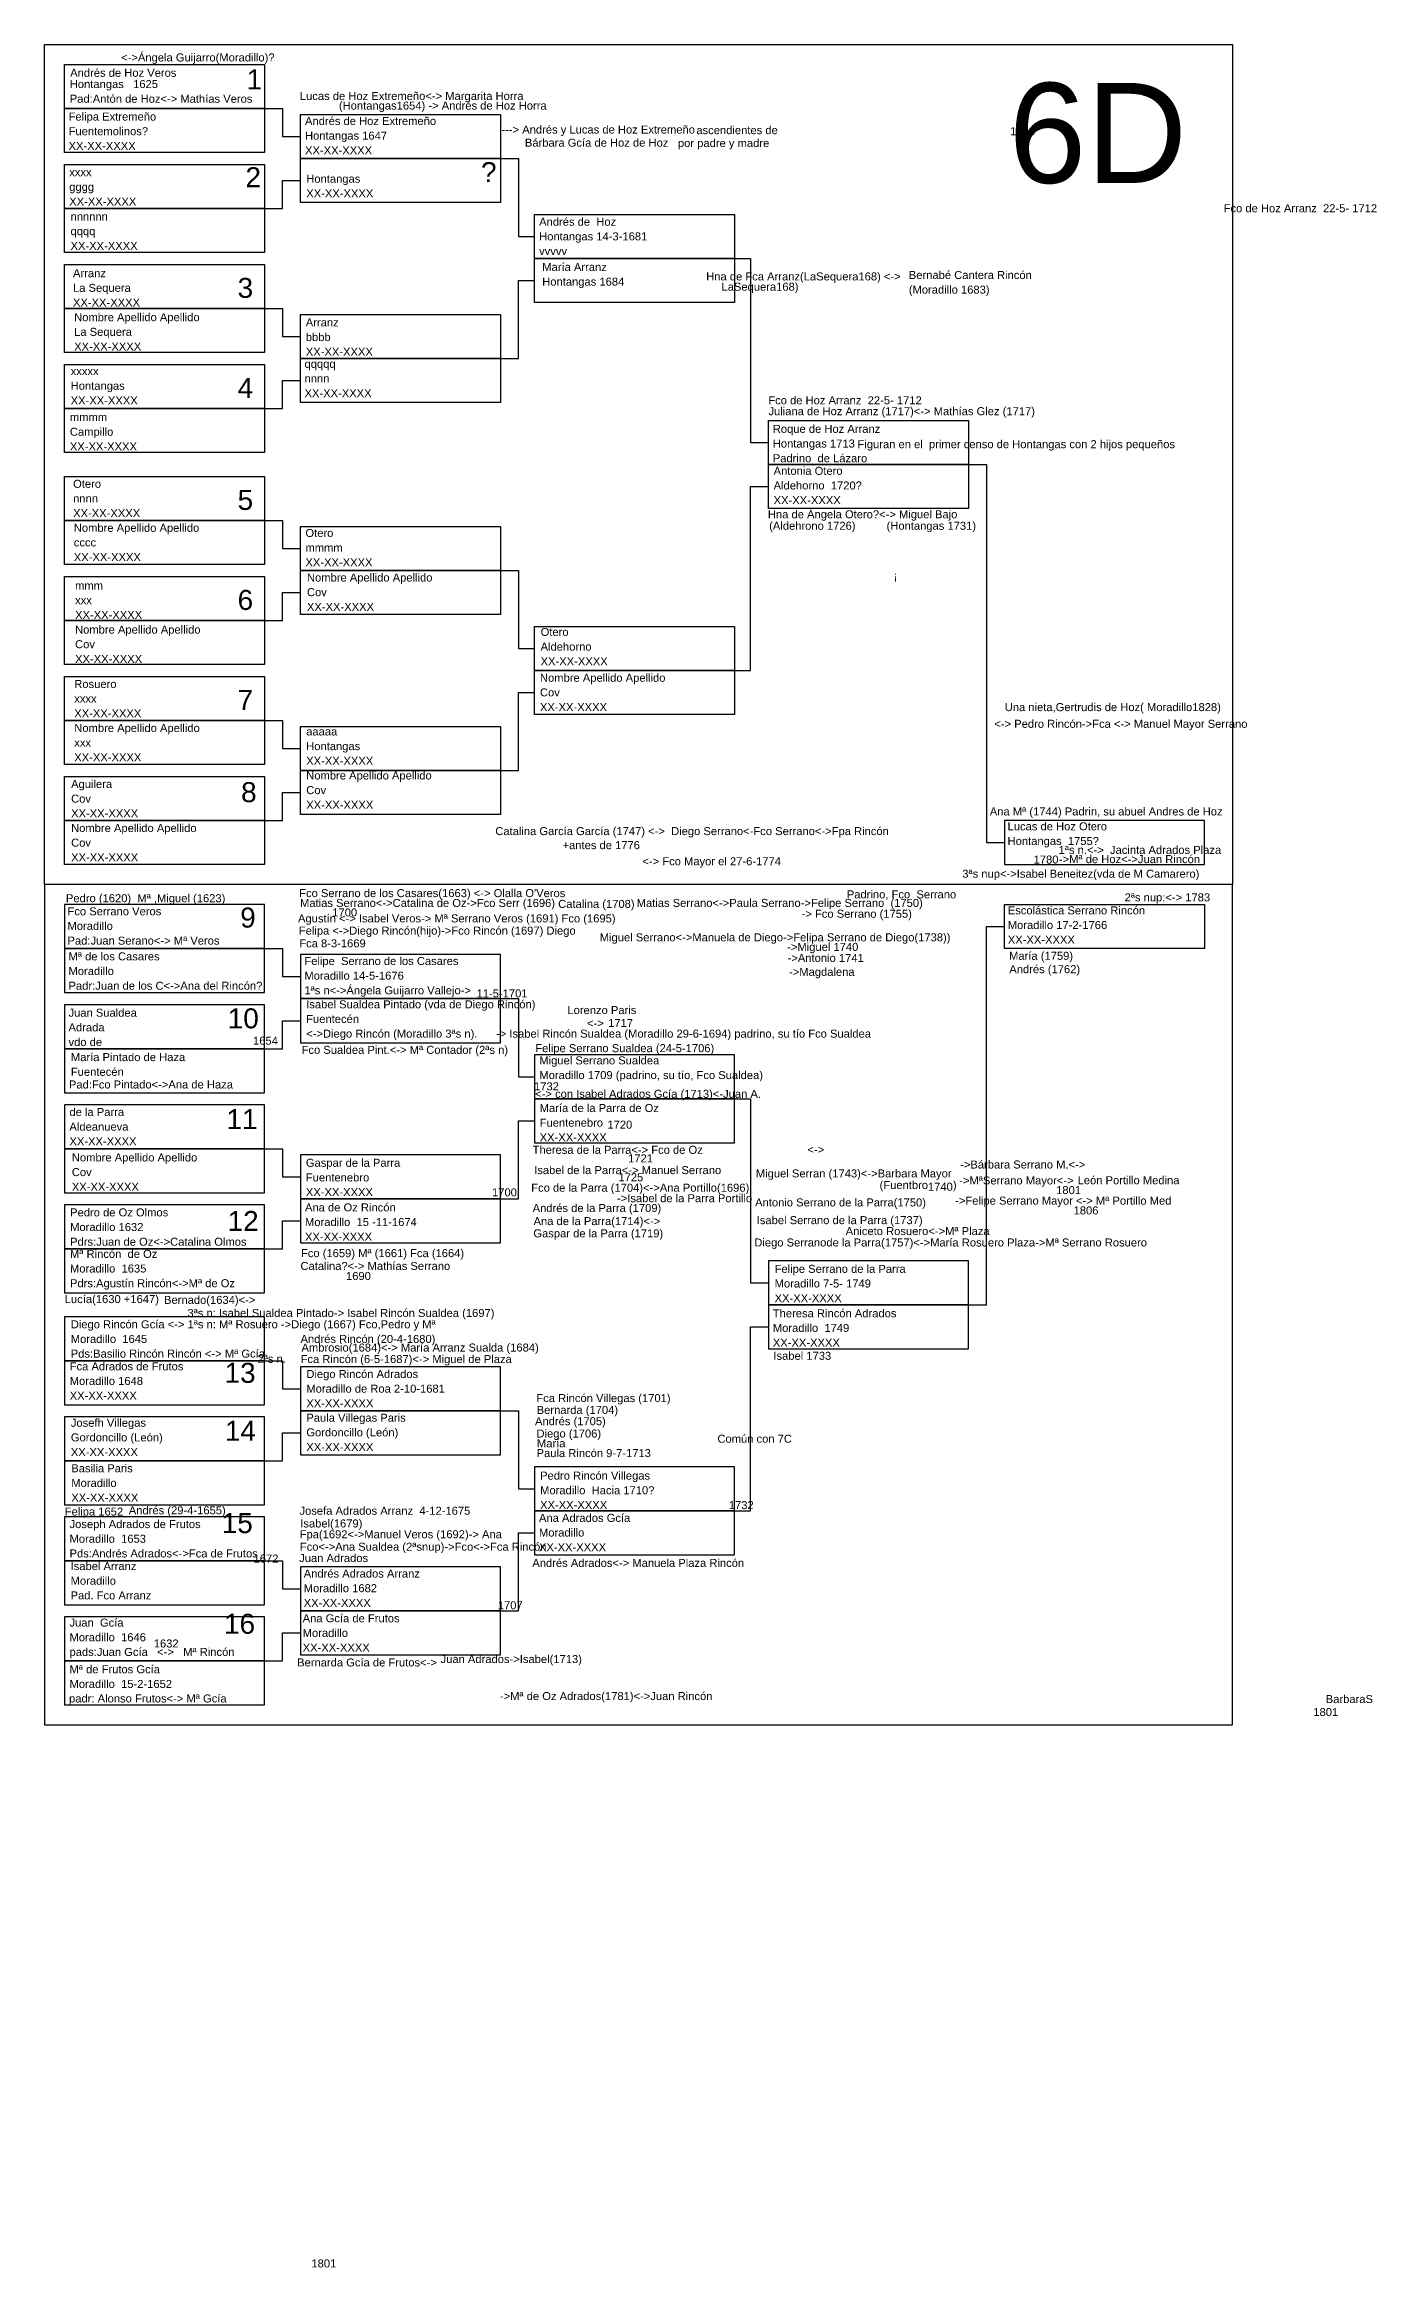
# Model space of a CAD drawing. Header units: millimetres. Extents: x -16844 to 23151, y -8543 to 4892.
# Drawn here: x -2191 to -1858, y -1635 to -1080 of the extents above; entities that cross this region are included whole.
import ezdxf
from ezdxf.enums import TextEntityAlignment as Align

# ---------------------------------------------------------------- set-up
doc = ezdxf.new("R2010")
doc.units = ezdxf.units.MM
doc.layers.add('Sanz', color=230, linetype='Continuous')
doc.styles.add('Arial', font='arial.ttf', dxfattribs={"height": 0.01})

# ---------------------------------------------------------------- blocks, each defined once
blk = doc.blocks.new('Hoja superior')
for points in [[(0, 210), (297, 210), (297, 0), (0, 0)], [(5, 205), (55, 205), (55, 194), (5, 194)], [(5, 194), (55, 194), (55, 183), (5, 183)], [(64, 192.5), (114, 192.5), (114, 181.5), (64, 181.5)], [(5, 180), (55, 180), (55, 169), (5, 169)], [(64, 181.5), (114, 181.5), (114, 170.5), (64, 170.5)], [(5, 169), (55, 169), (55, 158), (5, 158)], [(122.5, 167.5), (172.5, 167.5), (172.5, 156.5), (122.5, 156.5)], [(122.5, 156.5), (172.5, 156.5), (172.5, 145.5), (122.5, 145.5)], [(5, 155), (55, 155), (55, 144), (5, 144)], [(5, 144), (55, 144), (55, 133), (5, 133)], [(64, 142.5), (114, 142.5), (114, 131.5), (64, 131.5)], [(5, 130), (55, 130), (55, 119), (5, 119)], [(64, 131.5), (114, 131.5), (114, 120.5), (64, 120.5)], [(5, 119), (55, 119), (55, 108), (5, 108)], [(181, 116), (231, 116), (231, 105), (181, 105)], [(5, 102), (55, 102), (55, 91), (5, 91)], [(181, 105), (231, 105), (231, 94), (181, 94)], [(5, 91), (55, 91), (55, 80), (5, 80)], [(64, 89.5), (114, 89.5), (114, 78.5), (64, 78.5)], [(64, 78.5), (114, 78.5), (114, 67.5), (64, 67.5)], [(5, 77), (55, 77), (55, 66), (5, 66)], [(5, 66), (55, 66), (55, 55), (5, 55)], [(122.5, 64.5), (172.5, 64.5), (172.5, 53.5), (122.5, 53.5)], [(5, 52), (55, 52), (55, 41), (5, 41)], [(122.5, 53.5), (172.5, 53.5), (172.5, 42.5), (122.5, 42.5)], [(5, 41), (55, 41), (55, 30), (5, 30)], [(64, 39.5), (114, 39.5), (114, 28.5), (64, 28.5)], [(64, 28.5), (114, 28.5), (114, 17.5), (64, 17.5)], [(5, 27), (55, 27), (55, 16), (5, 16)], [(5, 16), (55, 16), (55, 5), (5, 5)], [(240, 5), (290, 5), (290, 16), (240, 16)]]:
    blk.add_lwpolyline(points, close=True)
for points in [[(55, 194), (59.5, 194), (59.5, 187), (64, 187)], [(114, 181.5), (118.5, 181.5), (118.5, 162), (122.5, 162)], [(55, 169), (59.5, 169), (59.5, 176), (64, 176)], [(172.5, 156.5), (176.5, 156.5), (176.5, 110.5), (181, 110.5)], [(114, 131.5), (118.5, 131.5), (118.5, 151), (122.5, 151)], [(55, 144), (59.5, 144), (59.5, 137), (64, 137)], [(55, 119), (59.5, 119), (59.5, 126), (64, 126)], [(231, 105), (235.5, 105), (235.5, 10.5), (240, 10.5)], [(172.5, 53.5), (176.5, 53.5), (176.5, 99.5), (181, 99.5)], [(55, 91), (59.5, 91), (59.5, 84), (64, 84)], [(114, 78.5), (118.5, 78.5), (118.5, 59), (122.5, 59)], [(55, 66), (59.5, 66), (59.5, 73), (64, 73)], [(114, 28.5), (118.5, 28.5), (118.5, 48), (122.5, 48)], [(55, 41), (59.5, 41), (59.5, 34), (64, 34)], [(55, 16), (59.5, 16), (59.5, 23), (64, 23)]]:
    blk.add_lwpolyline(points)
blk = doc.blocks.new('Hoja inferior')
for points in [[(0, -210), (297, -210), (297, 0), (0, 0)], [(5, -16), (55, -16), (55, -5), (5, -5)], [(240, -5), (290, -5), (290, -16), (240, -16)], [(5, -27), (55, -27), (55, -16), (5, -16)], [(64, -28.5), (114, -28.5), (114, -17.5), (64, -17.5)], [(5, -41), (55, -41), (55, -30), (5, -30)], [(64, -39.5), (114, -39.5), (114, -28.5), (64, -28.5)], [(5, -52), (55, -52), (55, -41), (5, -41)], [(122.5, -53.5), (172.5, -53.5), (172.5, -42.5), (122.5, -42.5)], [(5, -66), (55, -66), (55, -55), (5, -55)], [(122.5, -64.5), (172.5, -64.5), (172.5, -53.5), (122.5, -53.5)], [(5, -77), (55, -77), (55, -66), (5, -66)], [(64, -78.5), (114, -78.5), (114, -67.5), (64, -67.5)], [(5, -91), (55, -91), (55, -80), (5, -80)], [(64, -89.5), (114, -89.5), (114, -78.5), (64, -78.5)], [(5, -102), (55, -102), (55, -91), (5, -91)], [(181, -105), (231, -105), (231, -94), (181, -94)], [(181, -116), (231, -116), (231, -105), (181, -105)], [(5, -119), (55, -119), (55, -108), (5, -108)], [(5, -130), (55, -130), (55, -119), (5, -119)], [(64, -131.5), (114, -131.5), (114, -120.5), (64, -120.5)], [(5, -144), (55, -144), (55, -133), (5, -133)], [(64, -142.5), (114, -142.5), (114, -131.5), (64, -131.5)], [(5, -155), (55, -155), (55, -144), (5, -144)], [(122.5, -156.5), (172.5, -156.5), (172.5, -145.5), (122.5, -145.5)], [(5, -169), (55, -169), (55, -158), (5, -158)], [(122.5, -167.5), (172.5, -167.5), (172.5, -156.5), (122.5, -156.5)], [(5, -180), (55, -180), (55, -169), (5, -169)], [(64, -181.5), (114, -181.5), (114, -170.5), (64, -170.5)], [(5, -194), (55, -194), (55, -183), (5, -183)], [(64, -192.5), (114, -192.5), (114, -181.5), (64, -181.5)], [(5, -205), (55, -205), (55, -194), (5, -194)]]:
    blk.add_lwpolyline(points, close=True)
for points in [[(231, -105), (235.5, -105), (235.5, -10.5), (240, -10.5)], [(55, -16), (59.5, -16), (59.5, -23), (64, -23)], [(114, -28.5), (118.5, -28.5), (118.5, -48), (122.5, -48)], [(55, -41), (59.5, -41), (59.5, -34), (64, -34)], [(172.5, -53.5), (176.5, -53.5), (176.5, -99.5), (181, -99.5)], [(114, -78.5), (118.5, -78.5), (118.5, -59), (122.5, -59)], [(55, -66), (59.5, -66), (59.5, -73), (64, -73)], [(55, -91), (59.5, -91), (59.5, -84), (64, -84)], [(172.5, -156.5), (176.5, -156.5), (176.5, -110.5), (181, -110.5)], [(55, -119), (59.5, -119), (59.5, -126), (64, -126)], [(114, -131.5), (118.5, -131.5), (118.5, -151), (122.5, -151)], [(55, -144), (59.5, -144), (59.5, -137), (64, -137)], [(114, -181.5), (118.5, -181.5), (118.5, -162), (122.5, -162)], [(55, -169), (59.5, -169), (59.5, -176), (64, -176)], [(55, -194), (59.5, -194), (59.5, -187), (64, -187)]]:
    blk.add_lwpolyline(points)
blk = doc.blocks.new('Casilla')
at = {"style": 'Arial'}
for tag, p in [('NOMBRE', (0.88, 8.08)), ('LUGAR_NACIMIENTO', (0.88, 4.42)), ('FECHA', (0.88, 0.75))]:
    blk.add_attdef(tag, p, '', height=2, dxfattribs=at)
blk = doc.blocks.new('Hermanos')
at = {"style": 'Arial'}
blk.add_attdef('NOMBRE', (0, 0), '', height=2, dxfattribs=at)

msp = doc.modelspace()

# ---------------------------------------------------------------- block references
ref = msp.add_blockref('Casilla', (-2173.09, -1092))
ref.add_attrib('NOMBRE', '<->Ángela Guijarro(Moradillo)?', (-2172.21, -1083.92), dxfattribs={"height": 2, "style": 'Arial'})
ref = msp.add_blockref('Casilla', (-2185.83, -1095.83))
ref.add_attrib('NOMBRE', 'Andrés de Hoz Veros', (-2184.95, -1087.75), dxfattribs={"height": 2, "style": 'Arial'})
ref = msp.add_blockref('Casilla', (-2185.94, -1094.99))
ref.add_attrib('LUGAR_NACIMIENTO', 'Hontangas   1625', (-2185.06, -1090.57), dxfattribs={"height": 2, "style": 'Arial'})
ref.add_attrib('FECHA', 'Pad:Antón de Hoz<-> Mathías Veros', (-2185.06, -1094.24), dxfattribs={"height": 2, "style": 'Arial'})
ref = msp.add_blockref('Casilla', (-2128.42, -1101.64))
ref.add_attrib('NOMBRE', 'Lucas de Hoz Extremeño<-> Margarita Horra   ', (-2127.54, -1093.55), dxfattribs={"height": 2, "style": 'Arial'})
ref = msp.add_blockref('Casilla', (-2118.67, -1100.37))
ref.add_attrib('LUGAR_NACIMIENTO', '(Hontangas1654) -> Andrés de Hoz Horra', (-2117.79, -1095.95), dxfattribs={"height": 2, "style": 'Arial'})
for name, p, values in [('Casilla', (-2186.23, -1106.78), {'NOMBRE': 'Felipa Extremeño', 'LUGAR_NACIMIENTO': 'Fuentemolinos?', 'FECHA': 'XX-XX-XXXX'}), ('Casilla', (-2127.13, -1107.88), {'NOMBRE': 'Andrés de Hoz Extremeño', 'LUGAR_NACIMIENTO': 'Hontangas 1647', 'FECHA': 'XX-XX-XXXX'}), ('Hermanos', (-1950.01, -1102.35), {'NOMBRE': '1703'}), ('Hermanos', (-1896.63, -1121.61), {'NOMBRE': 'Fco de Hoz Arranz  22-5- 1712'}), ('Casilla', (-2068.61, -1133.06), {'NOMBRE': 'Andrés de  Hoz ', 'LUGAR_NACIMIENTO': 'Hontangas 14-3-1681', 'FECHA': 'vvvvv'}), ('Casilla', (-2185.13, -1145.92), {'NOMBRE': 'Arranz', 'LUGAR_NACIMIENTO': 'La Sequera', 'FECHA': 'XX-XX-XXXX'}), ('Casilla', (-2184.84, -1156.92), {'NOMBRE': 'Nombre Apellido Apellido', 'LUGAR_NACIMIENTO': 'La Sequera', 'FECHA': 'XX-XX-XXXX'}), ('Casilla', (-2185.71, -1170.4), {'NOMBRE': 'xxxxx', 'LUGAR_NACIMIENTO': 'Hontangas', 'FECHA': 'XX-XX-XXXX'}), ('Casilla', (-2127.25, -1168.58), {'NOMBRE': 'qqqqq', 'LUGAR_NACIMIENTO': 'nnnn', 'FECHA': 'XX-XX-XXXX'}), ('Casilla', (-2185.91, -1181.89), {'NOMBRE': 'mmmm', 'LUGAR_NACIMIENTO': 'Campillo', 'FECHA': 'XX-XX-XXXX'}), ('Hermanos', (-2010.41, -1172.34), {'NOMBRE': 'Juliana de Hoz Arranz (1717)<-> Mathías Glez (1717)'}), ('Hermanos', (-2010.45, -1169.61), {'NOMBRE': 'Fco de Hoz Arranz  22-5- 1712'}), ('Casilla', (-2185.1, -1198.56), {'NOMBRE': 'Otero', 'LUGAR_NACIMIENTO': 'nnnn', 'FECHA': 'XX-XX-XXXX'}), ('Casilla', (-2010, -1195.32), {'NOMBRE': 'Antonia Otero', 'LUGAR_NACIMIENTO': 'Aldehorno  1720?', 'FECHA': 'XX-XX-XXXX'}), ('Casilla', (-2184.93, -1209.56), {'NOMBRE': 'Nombre Apellido Apellido', 'LUGAR_NACIMIENTO': 'cccc', 'FECHA': 'XX-XX-XXXX'}), ('Hermanos', (-2010.24, -1200.97), {'NOMBRE': '(Aldehrono 1726)          (Hontangas 1731)'}), ('Casilla', (-2184.61, -1224), {'NOMBRE': 'mmm', 'LUGAR_NACIMIENTO': 'xxx', 'FECHA': 'XX-XX-XXXX'}), ('Casilla', (-2126.65, -1221.99), {'NOMBRE': 'Nombre Apellido Apellido', 'LUGAR_NACIMIENTO': 'Cov', 'FECHA': 'XX-XX-XXXX'}), ('Hermanos', (-1979.15, -1213.48), {'NOMBRE': '¡'}), ('Casilla', (-2184.61, -1235), {'NOMBRE': 'Nombre Apellido Apellido', 'LUGAR_NACIMIENTO': 'Cov', 'FECHA': 'XX-XX-XXXX'}), ('Casilla', (-2184.81, -1248.6), {'NOMBRE': 'Rosuero', 'LUGAR_NACIMIENTO': 'xxxx', 'FECHA': 'XX-XX-XXXX'}), ('Casilla', (-2068.41, -1247.04), {'NOMBRE': 'Nombre Apellido Apellido', 'LUGAR_NACIMIENTO': 'Cov', 'FECHA': 'XX-XX-XXXX'}), ('Hermanos', (-1951.36, -1246.3), {'NOMBRE': 'Una nieta,Gertrudis de Hoz( Moradillo1828)'}), ('Casilla', (-2184.81, -1259.6), {'NOMBRE': 'Nombre Apellido Apellido', 'LUGAR_NACIMIENTO': 'xxx', 'FECHA': 'XX-XX-XXXX'}), ('Hermanos', (-1953.95, -1250.47), {'NOMBRE': '<-> Pedro Rincón->Fca <-> Manuel Mayor Serrano'}), ('Casilla', (-2126.83, -1271.47), {'NOMBRE': 'Nombre Apellido Apellido', 'LUGAR_NACIMIENTO': 'Cov', 'FECHA': 'XX-XX-XXXX'}), ('Casilla', (-2185.6, -1273.6), {'NOMBRE': 'Aguilera', 'LUGAR_NACIMIENTO': 'Cov', 'FECHA': 'XX-XX-XXXX'}), ('Hermanos', (-1955.08, -1272.38), {'NOMBRE': 'Ana Mª (1744) Padrin, su abuel Andres de Hoz'}), ('Casilla', (-2185.6, -1284.6), {'NOMBRE': 'Nombre Apellido Apellido', 'LUGAR_NACIMIENTO': 'Cov', 'FECHA': 'XX-XX-XXXX'}), ('Hermanos', (-2106.12, -1280.8), {'NOMBRE': '                                                         +antes de 1776'}), ('Hermanos', (-2041.92, -1284.83), {'NOMBRE': '<-> Fco Mayor el 27-6-1774    '}), ('Hermanos', (-1944.13, -1284.4), {'NOMBRE': '1780'}), ('Hermanos', (-1937.81, -1284.3), {'NOMBRE': '->Mª de Hoz<->Juan Rincón'}), ('Hermanos', (-1937.88, -1281.99), {'NOMBRE': '1ªs n.<->  Jacinta Adrados Plaza'}), ('Hermanos', (-2186.02, -1294.06), {'NOMBRE': 'Pedro (1620)  Mª ,Miguel (1623)'}), ('Hermanos', (-2127.71, -1292.79), {'NOMBRE': "Fco Serrano de los Casares(1663) <-> Olalla O'Veros "}), ('Hermanos', (-1922.17, -1293.85), {'NOMBRE': ' 2ªs nup:<-> 1783'}), ('Casilla', (-2186.5, -1305.41), {'NOMBRE': 'Fco Serrano Veros', 'LUGAR_NACIMIENTO': 'Moradillo', 'FECHA': 'Pad:Juan Serano<-> Mª Veros'}), ('Hermanos', (-2133.41, -1297.61), {'NOMBRE': '                  1700'}), ('Casilla', (-1951.47, -1305.18), {'NOMBRE': 'Escolástica Serrano Rincón', 'LUGAR_NACIMIENTO': 'Moradillo 17-2-1766', 'FECHA': 'XX-XX-XXXX'}), ('Hermanos', (-2127.69, -1305.34), {'NOMBRE': 'Fca 8-3-1669'}), ('Casilla', (-2186.25, -1316.68), {'NOMBRE': 'Mª de los Casares', 'LUGAR_NACIMIENTO': 'Moradillo', 'FECHA': 'Padr:Juan de los C<->Ana del Rincón?'}), ('Casilla', (-2127.29, -1317.84), {'NOMBRE': 'Felipe  Serrano de los Casares', 'LUGAR_NACIMIENTO': 'Moradillo 14-5-1676', 'FECHA': '1ªs n<->Ángela Guijarro Vallejo->'}), ('Hermanos', (-1950.21, -1311.8), {'NOMBRE': 'Andrés (1762)'}), ('Hermanos', (-1950.26, -1308.46), {'NOMBRE': 'María (1759)'}), ('Hermanos', (-2083.37, -1317.85), {'NOMBRE': '11-5-1701'}), ('Casilla', (-2186.25, -1330.76), {'NOMBRE': 'Juan Sualdea ', 'LUGAR_NACIMIENTO': 'Adrada', 'FECHA': 'vdo de '}), ('Casilla', (-2126.84, -1328.66), {'NOMBRE': 'Isabel Sualdea Pintado (vda de Diego Rincón)', 'LUGAR_NACIMIENTO': 'Fuentecén                                                     ', 'FECHA': '<->Diego Rincón (Moradillo 3ªs n).      -> Isabel Rincón Sualdea (Moradillo 29-6-1694) padrino, su tío Fco Sualdea'}), ('Hermanos', (-2139.25, -1329.67), {'NOMBRE': '1654'}), ('Hermanos', (-2055.78, -1325.3), {'NOMBRE': '<->'}), ('Hermanos', (-2050.47, -1325.25), {'NOMBRE': '1717'}), ('Hermanos', (-2127.11, -1331.96), {'NOMBRE': 'Fco Sualdea Pint.<-> Mª Contador (2ªs n)'}), ('Hermanos', (-2068.69, -1331.54), {'NOMBRE': 'Felipe Serrano Sualdea (24-5-1706)'}), ('Hermanos', (-2185.26, -1340.62), {'NOMBRE': 'Pad:Fco Pintado<->Ana de Haza '}), ('Hermanos', (-2069.01, -1341.09), {'NOMBRE': '1732'}), ('Hermanos', (-2068.73, -1342.96), {'NOMBRE': '<-> con Isabel Adrados Gcía (1713)<-Juan A.'}), ('Casilla', (-2068.48, -1354.58), {'NOMBRE': 'María de la Parra de Oz', 'LUGAR_NACIMIENTO': 'Fuentenebro', 'FECHA': 'XX-XX-XXXX'}), ('Casilla', (-2186.02, -1355.58), {'NOMBRE': 'de la Parra', 'LUGAR_NACIMIENTO': 'Aldeanueva', 'FECHA': 'XX-XX-XXXX'}), ('Hermanos', (-2050.67, -1350.66), {'NOMBRE': '1720'}), ('Hermanos', (-2069.37, -1356.95), {'NOMBRE': 'Theresa de la Parra<-> Fco de Oz'}), ('Hermanos', (-2000.65, -1356.89), {'NOMBRE': '<->'}), ('Casilla', (-2185.42, -1366.94), {'NOMBRE': 'Nombre Apellido Apellido', 'LUGAR_NACIMIENTO': 'Cov', 'FECHA': 'XX-XX-XXXX'}), ('Casilla', (-2126.92, -1368.27), {'NOMBRE': 'Gaspar de la Parra', 'LUGAR_NACIMIENTO': 'Fuentenebro', 'FECHA': 'XX-XX-XXXX'}), ('Hermanos', (-2068.97, -1362.02), {'NOMBRE': 'Isabel de la Parra<-> Manuel Serrano'}), ('Hermanos', (-2059.47, -1359.09), {'NOMBRE': '                  1721'}), ('Hermanos', (-2091.15, -1367.58), {'NOMBRE': '               1700'}), ('Hermanos', (-2069.71, -1366.42), {'NOMBRE': 'Fco de la Parra (1704)<->Ana Portillo(1696)'}), ('Hermanos', (-2061.88, -1363.8), {'NOMBRE': '                  1725'}), ('Hermanos', (-1984.52, -1366.17), {'NOMBRE': '                  1740'}), ('Hermanos', (-1962.73, -1364.6), {'NOMBRE': '->MªSerrano Mayor<->'}), ('Hermanos', (-1938.5, -1367.02), {'NOMBRE': '1801'}), ('Hermanos', (-1933.14, -1364.55), {'NOMBRE': 'León Portillo Medina'}), ('Casilla', (-2185.85, -1380.67), {'NOMBRE': 'Pedro de Oz Olmos', 'LUGAR_NACIMIENTO': 'Moradillo 1632', 'FECHA': 'Pdrs:Juan de Oz<->Catalina Olmos'}), ('Casilla', (-2127.14, -1379.42), {'NOMBRE': 'Ana de Oz Rincón', 'LUGAR_NACIMIENTO': 'Moradillo  15 -11-1674', 'FECHA': 'XX-XX-XXXX'}), ('Hermanos', (-2069.36, -1371.5), {'NOMBRE': 'Andrés de la Parra (1709)'}), ('Hermanos', (-2048.27, -1369.04), {'NOMBRE': '->Isabel de la Parra Portillo'}), ('Hermanos', (-2013.75, -1370.1), {'NOMBRE': 'Antonio Serrano de la Parra(1750)'}), ('Hermanos', (-2013.34, -1374.53), {'NOMBRE': 'Isabel Serrano de la Parra (1737)'}), ('Hermanos', (-1963.74, -1369.65), {'NOMBRE': '->Felipe Serrano Mayor <-> Mª Portillo Med'}), ('Hermanos', (-1934.92, -1372.1), {'NOMBRE': ' 1806'}), ('Hermanos', (-2069.13, -1374.77), {'NOMBRE': 'Ana de la Parra(1714)<->'}), ('Hermanos', (-2069.18, -1377.83), {'NOMBRE': 'Gaspar de la Parra (1719)'}), ('Hermanos', (-2013.95, -1380.11), {'NOMBRE': 'Diego Serranode la Parra(1757)<->María Rosuero Plaza->Mª Serrano Rosuero'}), ('Casilla', (-2185.88, -1391.04), {'NOMBRE': 'Mª Rincón  de Oz', 'LUGAR_NACIMIENTO': 'Moradillo  1635', 'FECHA': 'Pdrs:Agustín Rincón<->Mª de Oz'}), ('Hermanos', (-2127.65, -1388.48), {'NOMBRE': '               1690'}), ('Casilla', (-2009.75, -1394.78), {'NOMBRE': 'Felipe Serrano de la Parra', 'LUGAR_NACIMIENTO': 'Moradillo 7-5- 1749', 'FECHA': 'XX-XX-XXXX'}), ('Casilla', (-2185.69, -1408.64), {'NOMBRE': 'Diego Rincón Gcía <-> 1ªs n: Mª Rosuero ->Diego (1667) Fco,Pedro y Mª', 'LUGAR_NACIMIENTO': 'Moradillo  1645', 'FECHA': 'Pds:Basilio Rincón Rincón <-> Mª Gcía'}), ('Hermanos', (-2155.65, -1397.73), {'NOMBRE': '3ªs n: Isabel Sualdea Pintado-> Isabel Rincón Sualdea (1697)'}), ('Casilla', (-2010.2, -1405.89), {'NOMBRE': 'Theresa Rincón Adrados', 'LUGAR_NACIMIENTO': 'Moradillo  1749', 'FECHA': 'XX-XX-XXXX'}), ('Hermanos', (-2127.37, -1404.22), {'NOMBRE': 'Andrés Rincón (20-4-1680)'}), ('Hermanos', (-2127.14, -1406.37), {'NOMBRE': 'Ambrosio(1684)<-> María Arranz Sualda (1684)'}), ('Casilla', (-2185.95, -1419.14), {'NOMBRE': 'Fca Adrados de Frutos', 'LUGAR_NACIMIENTO': 'Moradillo 1648', 'FECHA': 'XX-XX-XXXX'}), ('Hermanos', (-2138.12, -1409.19), {'NOMBRE': '2ªs n.'}), ('Casilla', (-2126.8, -1421.06), {'NOMBRE': 'Diego Rincón Adrados', 'LUGAR_NACIMIENTO': 'Moradillo de Roa 2-10-1681', 'FECHA': 'XX-XX-XXXX'}), ('Hermanos', (-2009.17, -1408.43), {'NOMBRE': 'Isabel 1733'}), ('Hermanos', (-2068.42, -1419), {'NOMBRE': 'Fca Rincón Villegas (1701)'}), ('Casilla', (-2126.8, -1431.99), {'NOMBRE': 'Paula Villegas Paris', 'LUGAR_NACIMIENTO': 'Gordoncillo (León)', 'FECHA': 'XX-XX-XXXX'}), ('Hermanos', (-2069.12, -1421.97), {'NOMBRE': ' Bernarda (1704)'}), ('Casilla', (-2185.67, -1433.25), {'NOMBRE': 'Josefh Villegas', 'LUGAR_NACIMIENTO': 'Gordoncillo (León)', 'FECHA': 'XX-XX-XXXX'}), ('Hermanos', (-2068.77, -1424.78), {'NOMBRE': 'Andrés (1705)'}), ('Hermanos', (-2069.17, -1427.86), {'NOMBRE': ' Diego (1706)'}), ('Hermanos', (-2068.37, -1432.75), {'NOMBRE': 'Paula Rincón 9-7-1713'}), ('Hermanos', (-2068.29, -1430.3), {'NOMBRE': 'María '}), ('Casilla', (-2185.56, -1444.63), {'NOMBRE': 'Basilia Paris', 'LUGAR_NACIMIENTO': 'Moradillo', 'FECHA': 'XX-XX-XXXX'}), ('Casilla', (-2068.37, -1446.46), {'NOMBRE': 'Pedro Rincón Villegas', 'LUGAR_NACIMIENTO': 'Moradillo  Hacia 1710?', 'FECHA': 'XX-XX-XXXX'}), ('Hermanos', (-2020.33, -1445.75), {'NOMBRE': '1732'}), ('Hermanos', (-2186.31, -1447.37), {'NOMBRE': 'Felipa 1652'}), ('Casilla', (-2185.99, -1458.58), {'NOMBRE': 'Joseph Adrados de Frutos', 'LUGAR_NACIMIENTO': 'Moradillo  1653', 'FECHA': 'Pds:Andrés Adrados<->Fca de Frutos'}), ('Hermanos', (-2170.3, -1447.05), {'NOMBRE': 'Andrés (29-4-1655)'}), ('Hermanos', (-2127.64, -1447.16), {'NOMBRE': 'Josefa Adrados Arranz  4-12-1675'}), ('Hermanos', (-2127.45, -1450.34), {'NOMBRE': 'Isabel(1679)'}), ('Casilla', (-2068.65, -1457.03), {'NOMBRE': 'Ana Adrados Gcía', 'LUGAR_NACIMIENTO': 'Moradillo', 'FECHA': 'XX-XX-XXXX'}), ('Casilla', (-2185.73, -1469.07), {'NOMBRE': 'Isabel Arranz', 'LUGAR_NACIMIENTO': 'Moradillo', 'FECHA': 'Pad. Fco Arranz'}), ('Hermanos', (-2139.12, -1459.11), {'NOMBRE': '1672'}), ('Hermanos', (-2127.72, -1458.98), {'NOMBRE': 'Juan Adrados'}), ('Casilla', (-2127.46, -1470.94), {'NOMBRE': 'Andrés Adrados Arranz', 'LUGAR_NACIMIENTO': 'Moradillo 1682', 'FECHA': 'XX-XX-XXXX'}), ('Casilla', (-2127.72, -1482.12), {'NOMBRE': 'Ana Gcía de Frutos', 'LUGAR_NACIMIENTO': 'Moradillo', 'FECHA': 'XX-XX-XXXX'}), ('Hermanos', (-2078.07, -1470.79), {'NOMBRE': '1707'}), ('Casilla', (-2186, -1483.2), {'NOMBRE': 'Juan  Gcía', 'LUGAR_NACIMIENTO': 'Moradillo  1646', 'FECHA': 'pads:Juan Gcía   <->   Mª Rincón'}), ('Hermanos', (-2164.07, -1480.34), {'NOMBRE': '1632'}), ('Hermanos', (-2128.23, -1485.08), {'NOMBRE': 'Bernarda Gcía de Frutos<->'}), ('Hermanos', (-2092.37, -1484.23), {'NOMBRE': 'Juan Adrados->Isabel(1713)'}), ('Hermanos', (-2185.23, -1494.08), {'NOMBRE': 'padr: Alonso Frutos<-> Mª Gcía'}), ('Hermanos', (-2077.54, -1493.48), {'NOMBRE': '->Mª de Oz Adrados(1781)<->Juan Rincón'}), ('Hermanos', (-1871.11, -1494.23), {'NOMBRE': 'BarbaraS'}), ('Hermanos', (-1874.21, -1497.47), {'NOMBRE': '1801'}), ('Hermanos', (-2124.66, -1635.29), {'NOMBRE': '1801'})]:
    msp.add_blockref(name, p).add_auto_attribs(values)
ref = msp.add_blockref('Casilla', (-2079.59, -1110.02))
ref.add_attrib('NOMBRE', '  ---> Andrés y Lucas de Hoz Extremeño ', (-2078.71, -1101.94), dxfattribs={"color": 6, "height": 2, "style": 'Arial'})
ref = msp.add_blockref('Casilla', (-2029.31, -1110.17))
ref.add_attrib('NOMBRE', 'ascendientes de ', (-2028.43, -1102.09), dxfattribs={"height": 2, "style": 'Arial'})
ref = msp.add_blockref('Casilla', (-2079.16, -1113.3))
ref.add_attrib('NOMBRE', '         Bárbara Gcía de Hoz de Hoz ', (-2078.28, -1105.22), dxfattribs={"color": 6, "height": 2, "style": 'Arial'})
ref = msp.add_blockref('Casilla', (-2033.92, -1113.4))
ref.add_attrib('NOMBRE', 'por padre y madre', (-2033.04, -1105.32), dxfattribs={"height": 2, "style": 'Arial'})
ref = msp.add_blockref('Casilla', (-2186.07, -1120.69))
ref.add_attrib('NOMBRE', 'xxxx', (-2185.19, -1112.61), dxfattribs={"color": 2, "height": 2, "style": 'Arial'})
ref.add_attrib('LUGAR_NACIMIENTO', 'gggg', (-2185.19, -1116.27), dxfattribs={"height": 2, "style": 'Arial'})
ref.add_attrib('FECHA', 'XX-XX-XXXX', (-2185.19, -1119.94), dxfattribs={"height": 2, "style": 'Arial'})
ref = msp.add_blockref('Casilla', (-2126.82, -1118.64))
ref.add_attrib('LUGAR_NACIMIENTO', 'Hontangas', (-2125.94, -1114.23), dxfattribs={"height": 2, "style": 'Arial'})
ref.add_attrib('FECHA', 'XX-XX-XXXX', (-2125.94, -1117.89), dxfattribs={"height": 2, "style": 'Arial'})
ref = msp.add_blockref('Casilla', (-2185.74, -1131.76))
ref.add_attrib('NOMBRE', 'nnnnnn', (-2184.86, -1123.68), dxfattribs={"color": 2, "height": 2, "style": 'Arial'})
ref.add_attrib('LUGAR_NACIMIENTO', 'qqqq', (-2184.86, -1127.34), dxfattribs={"height": 2, "style": 'Arial'})
ref.add_attrib('FECHA', 'XX-XX-XXXX', (-2184.86, -1131.01), dxfattribs={"height": 2, "style": 'Arial'})
ref = msp.add_blockref('Casilla', (-2067.84, -1140.7))
ref.add_attrib('LUGAR_NACIMIENTO', 'María Arranz', (-2066.96, -1136.29), dxfattribs={"color": 7, "height": 2, "style": 'Arial'})
ref.add_attrib('FECHA', 'Hontangas 1684', (-2066.96, -1139.95), dxfattribs={"height": 2, "style": 'Arial'})
ref = msp.add_blockref('Hermanos', (-2025.97, -1138.65))
ref.add_attrib('NOMBRE', 'Hna de Fca Arranz(LaSequera168) <->', (-2025.97, -1138.65), dxfattribs={"color": 1, "height": 2, "style": 'Arial'})
ref = msp.add_blockref('Casilla', (-1976.21, -1146.37))
ref.add_attrib('NOMBRE', 'Bernabé Cantera Rincón', (-1975.33, -1138.29), dxfattribs={"color": 0, "height": 2, "style": 'Arial'})
ref.add_attrib('LUGAR_NACIMIENTO', '(Moradillo 1683)', (-1975.33, -1141.95), dxfattribs={"height": 2, "style": 'Arial'})
ref = msp.add_blockref('Hermanos', (-2029.92, -1141.22))
ref.add_attrib('NOMBRE', '          LaSequera168)', (-2029.92, -1141.22), dxfattribs={"color": 1, "height": 2, "style": 'Arial'})
ref = msp.add_blockref('Casilla', (-2126.94, -1158.22))
ref.add_attrib('NOMBRE', 'Arranz', (-2126.06, -1150.14), dxfattribs={"height": 2, "style": 'Arial'})
ref.add_attrib('LUGAR_NACIMIENTO', 'bbbb', (-2126.06, -1153.81), dxfattribs={"color": 253, "height": 2, "style": 'Arial'})
ref.add_attrib('FECHA', 'XX-XX-XXXX', (-2126.06, -1157.47), dxfattribs={"height": 2, "style": 'Arial'})
ref = msp.add_blockref('Casilla', (-2010.21, -1184.84))
ref.add_attrib('NOMBRE', 'Roque de Hoz Arranz', (-2009.33, -1176.75), dxfattribs={"height": 2, "style": 'Arial'})
ref.add_attrib('LUGAR_NACIMIENTO', 'Hontangas 1713', (-2009.33, -1180.42), dxfattribs={"color": 7, "height": 2, "style": 'Arial'})
ref.add_attrib('FECHA', 'Padrino  de Lázaro', (-2009.33, -1184.09), dxfattribs={"height": 2, "style": 'Arial'})
ref = msp.add_blockref('Hermanos', (-1988.15, -1180.58))
ref.add_attrib('NOMBRE', 'Figuran en el  primer censo de Hontangas con 2 hijos pequeños', (-1988.15, -1180.58), dxfattribs={"color": 2, "height": 2, "style": 'Arial'})
ref = msp.add_blockref('Hermanos', (-2010.55, -1198.1))
ref.add_attrib('NOMBRE', 'Hna de Ángela Otero?<-> Miguel Bajo', (-2010.55, -1198.1), dxfattribs={"color": 1, "height": 2, "style": 'Arial'})
ref = msp.add_blockref('Casilla', (-2127.03, -1210.86))
ref.add_attrib('NOMBRE', 'Otero', (-2126.15, -1202.77), dxfattribs={"height": 2, "style": 'Arial'})
ref.add_attrib('LUGAR_NACIMIENTO', 'mmmm', (-2126.15, -1206.44), dxfattribs={"color": 253, "height": 2, "style": 'Arial'})
ref.add_attrib('FECHA', 'XX-XX-XXXX', (-2126.15, -1210.11), dxfattribs={"height": 2, "style": 'Arial'})
ref = msp.add_blockref('Casilla', (-2068.24, -1235.6))
ref.add_attrib('NOMBRE', 'Otero', (-2067.36, -1227.51), dxfattribs={"height": 2, "style": 'Arial'})
ref.add_attrib('LUGAR_NACIMIENTO', 'Aldehorno', (-2067.36, -1231.18), dxfattribs={"color": 253, "height": 2, "style": 'Arial'})
ref.add_attrib('FECHA', 'XX-XX-XXXX', (-2067.36, -1234.85), dxfattribs={"height": 2, "style": 'Arial'})
ref = msp.add_blockref('Casilla', (-2126.83, -1260.47))
ref.add_attrib('NOMBRE', 'aaaaa', (-2125.96, -1252.38), dxfattribs={"height": 2, "style": 'Arial'})
ref.add_attrib('LUGAR_NACIMIENTO', 'Hontangas', (-2125.96, -1256.05), dxfattribs={"color": 253, "height": 2, "style": 'Arial'})
ref.add_attrib('FECHA', 'XX-XX-XXXX', (-2125.96, -1259.72), dxfattribs={"height": 2, "style": 'Arial'})
ref = msp.add_blockref('Hermanos', (-2078.69, -1277.29))
ref.add_attrib('NOMBRE', 'Catalina García García (1747) <->  Diego Serrano<-Fco Serrano<->Fpa Rincón', (-2078.69, -1277.29), dxfattribs={"color": 2, "height": 2, "style": 'Arial'})
ref = msp.add_blockref('Casilla', (-1951.51, -1284.17))
ref.add_attrib('NOMBRE', 'Lucas de Hoz Otero', (-1950.64, -1276.09), dxfattribs={"height": 2, "style": 'Arial'})
ref.add_attrib('LUGAR_NACIMIENTO', 'Hontangas  1755?', (-1950.64, -1279.76), dxfattribs={"height": 2, "style": 'Arial'})
ref = msp.add_blockref('Casilla', (-1962.84, -1288.69))
ref.add_attrib('FECHA', '3ªs nup<->Isabel Beneitez(vda de M Camarero)', (-1961.96, -1287.94), dxfattribs={"height": 2, "style": 'Arial'})
ref = msp.add_blockref('Casilla', (-2128.36, -1296))
ref.add_attrib('FECHA', 'Matias Serrano<->Catalina de Oz->Fco Serr (1696)     ', (-2127.49, -1295.25), dxfattribs={"height": 2, "style": 'Arial'})
ref = msp.add_blockref('Casilla', (-2064.63, -1296.23))
ref.add_attrib('FECHA', ' Catalina (1708)     ', (-2063.75, -1295.48), dxfattribs={"height": 2, "style": 'Arial'})
ref = msp.add_blockref('Casilla', (-2044.22, -1295.99))
ref.add_attrib('FECHA', 'Matias Serrano<->Paula Serrano->Felipe Serrano  (1750)     ', (-2043.35, -1295.24), dxfattribs={"color": 2, "height": 2, "style": 'Arial'})
ref = msp.add_blockref('Casilla', (-1991.7, -1293.85))
ref.add_attrib('FECHA', 'Padrino, Fco  Serrano', (-1990.82, -1293.1), dxfattribs={"color": 2, "height": 2, "style": 'Arial'})
ref = msp.add_blockref('Casilla', (-2128.88, -1299.86))
ref.add_attrib('FECHA', 'Agustín <-> Isabel Veros-> Mª Serrano Veros (1691) Fco (1695)', (-2128, -1299.11), dxfattribs={"height": 2, "style": 'Arial'})
ref = msp.add_blockref('Casilla', (-2128.67, -1302.91))
ref.add_attrib('FECHA', 'Felipa <->Diego Rincón(hijo)->Fco Rincón (1697) Diego', (-2127.79, -1302.16), dxfattribs={"height": 2, "style": 'Arial'})
ref = msp.add_blockref('Casilla', (-2002.99, -1298.7))
ref.add_attrib('FECHA', '-> Fco Serrano (1755)     ', (-2002.12, -1297.95), dxfattribs={"color": 2, "height": 2, "style": 'Arial'})
ref = msp.add_blockref('Casilla', (-2053.45, -1304.59))
ref.add_attrib('FECHA', 'Miguel Serrano<->Manuela de Diego->Felipa Serrano de Diego(1738))     ', (-2052.58, -1303.84), dxfattribs={"color": 2, "height": 2, "style": 'Arial'})
ref = msp.add_blockref('Casilla', (-2006.61, -1306.98))
ref.add_attrib('FECHA', '->Miguel 1740', (-2005.73, -1306.23), dxfattribs={"color": 2, "height": 2, "style": 'Arial'})
ref = msp.add_blockref('Casilla', (-2006.5, -1309.75))
ref.add_attrib('FECHA', '->Antonio 1741', (-2005.62, -1309), dxfattribs={"color": 2, "height": 2, "style": 'Arial'})
ref = msp.add_blockref('Casilla', (-2006.14, -1313.22))
ref.add_attrib('FECHA', '->Magdalena', (-2005.27, -1312.47), dxfattribs={"color": 2, "height": 2, "style": 'Arial'})
ref = msp.add_blockref('Hermanos', (-2060.67, -1322.02))
ref.add_attrib('NOMBRE', 'Lorenzo Paris', (-2060.67, -1322.02), dxfattribs={"color": 1, "height": 2, "style": 'Arial'})
ref = msp.add_blockref('Casilla', (-2187.21, -1341.86))
ref.add_attrib('NOMBRE', '  María Pintado de Haza', (-2186.33, -1333.78), dxfattribs={"height": 2, "style": 'Arial'})
ref.add_attrib('LUGAR_NACIMIENTO', '  Fuentecén', (-2186.33, -1337.45), dxfattribs={"height": 2, "style": 'Arial'})
ref = msp.add_blockref('Casilla', (-2068.56, -1342.68))
ref.add_attrib('NOMBRE', 'Miguel Serrano Sualdea ', (-2067.68, -1334.6), dxfattribs={"height": 2, "style": 'Arial'})
ref.add_attrib('LUGAR_NACIMIENTO', 'Moradillo 1709 (padrino, su tío, Fco Sualdea)', (-2067.68, -1338.27), dxfattribs={"height": 2, "style": 'Arial'})
ref = msp.add_blockref('Hermanos', (-2013.56, -1362.85))
ref.add_attrib('NOMBRE', 'Miguel Serran (1743)<->Barbara Mayor', (-2013.56, -1362.85), dxfattribs={"color": 0, "height": 2, "style": 'Arial'})
ref = msp.add_blockref('Hermanos', (-1962.5, -1360.62))
ref.add_attrib('NOMBRE', '->Bárbara Serrano M.<->', (-1962.5, -1360.62), dxfattribs={"color": 0, "height": 2, "style": 'Arial'})
ref = msp.add_blockref('Hermanos', (-1982.63, -1365.74))
ref.add_attrib('NOMBRE', '(Fuentbro        )', (-1982.63, -1365.74), dxfattribs={"color": 0, "height": 2, "style": 'Arial'})
ref = msp.add_blockref('Hermanos', (-2009.73, -1377.26))
ref.add_attrib('NOMBRE', '                        Aniceto Rosuero<->Mª Plaza', (-2009.73, -1377.26), dxfattribs={"color": 6, "height": 2, "style": 'Arial'})
ref = msp.add_blockref('Hermanos', (-2127.26, -1382.78))
ref.add_attrib('NOMBRE', 'Fco (1659) Mª (1661) Fca (1664)', (-2127.26, -1382.78), dxfattribs={"color": 0, "height": 2, "style": 'Arial'})
ref = msp.add_blockref('Hermanos', (-2127.39, -1385.98))
ref.add_attrib('NOMBRE', 'Catalina?<-> Mathías Serrano', (-2127.39, -1385.98), dxfattribs={"color": 0, "height": 2, "style": 'Arial'})
ref = msp.add_blockref('Casilla', (-2187.18, -1395.01))
ref.add_attrib('FECHA', 'Lucía(1630 +1647)', (-2186.3, -1394.26), dxfattribs={"height": 2, "style": 'Arial'})
ref = msp.add_blockref('Casilla', (-2162.37, -1395.21))
ref.add_attrib('FECHA', 'Bernado(1634)<-> ', (-2161.49, -1394.46), dxfattribs={"height": 2, "style": 'Arial'})
ref = msp.add_blockref('Hermanos', (-2127.36, -1409.25))
ref.add_attrib('NOMBRE', 'Fca Rincón (6-5-1687)<-> Miguel de Plaza', (-2127.36, -1409.25), dxfattribs={"color": 30, "height": 2, "style": 'Arial'})
ref = msp.add_blockref('Hermanos', (-2023.17, -1429.16))
ref.add_attrib('NOMBRE', 'Común con 7C', (-2023.17, -1429.16), dxfattribs={"color": 30, "height": 2, "style": 'Arial'})
ref = msp.add_blockref('Hermanos', (-2127.59, -1453.04))
ref.add_attrib('NOMBRE', 'Fpa(1692<->Manuel Veros (1692)-> Ana ', (-2127.59, -1453.04), dxfattribs={"color": 3, "height": 2, "style": 'Arial'})
ref = msp.add_blockref('Hermanos', (-2127.55, -1456.15))
ref.add_attrib('NOMBRE', 'Fco<->Ana Sualdea (2ªsnup)->Fco<->Fca Rincón', (-2127.55, -1456.15), dxfattribs={"color": 30, "height": 2, "style": 'Arial'})
ref = msp.add_blockref('Hermanos', (-2069.44, -1460.21))
ref.add_attrib('NOMBRE', 'Andrés Adrados<-> Manuela Plaza Rincón', (-2069.44, -1460.21), dxfattribs={"color": 30, "height": 2, "style": 'Arial'})
ref = msp.add_blockref('Casilla', (-2186, -1494.86))
ref.add_attrib('NOMBRE', 'Mª de Frutos Gcía', (-2185.12, -1486.78), dxfattribs={"height": 2, "style": 'Arial'})
ref.add_attrib('LUGAR_NACIMIENTO', 'Moradillo  15-2-1652', (-2185.12, -1490.45), dxfattribs={"height": 2, "style": 'Arial'})
at = {"layer": 'Sanz'}
for name in ['Hoja superior', 'Hoja inferior']:
    msp.add_blockref(name, (-2191.38, -1289.67), dxfattribs=at)

# ---------------------------------------------------------------- texts
at = {"style": 'Arial'}
for s, p in [('1', (-2136.98, -1090.91)), ('2', (-2137.25, -1115.35)), ('?', (-2078.38, -1114.09)), ('3', (-2139.22, -1143.01)), ('4', (-2139.22, -1168.01)), ('5', (-2139.22, -1196.01)), ('6', (-2139.22, -1221.01)), ('7', (-2139.22, -1246.01)), ('8', (-2138.35, -1269.05)), ('9', (-2138.57, -1300.4)), ('10', (-2137.81, -1325.59)), ('11', (-2138.12, -1350.78)), ('12', (-2137.84, -1376.24)), ('13', (-2138.6, -1414.19)), ('14', (-2138.51, -1428.66)), ('15', (-2139.3, -1451.74)), ('16', (-2138.73, -1476.91))]:
    msp.add_text(s, height=5, dxfattribs=at).set_placement(p, align=Align.RIGHT)
at = {"layer": 'Sanz', "style": 'Arial'}
msp.add_text('6D', height=25, dxfattribs=at).set_placement((-1905.76, -1114.28), align=Align.RIGHT)

doc.saveas('drawing.dxf')
